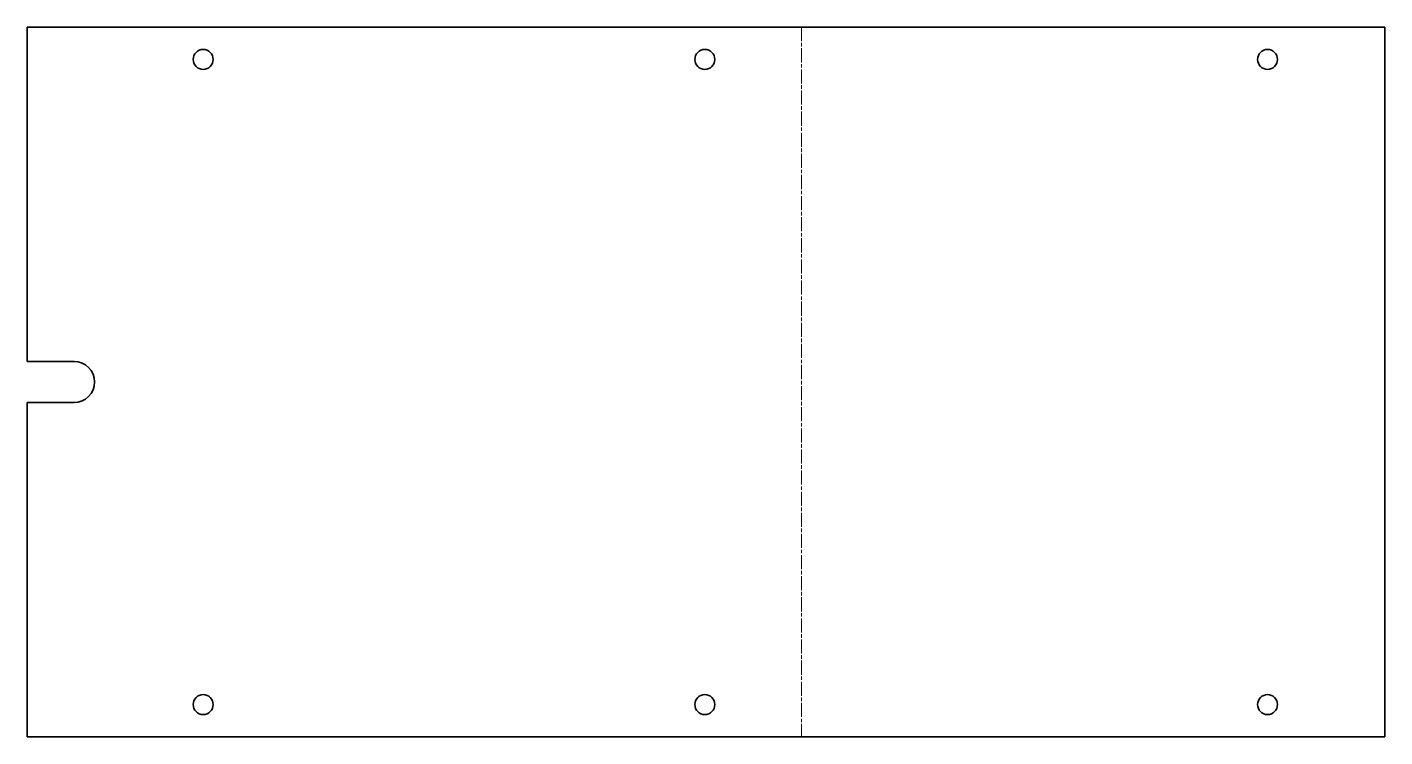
# Model space of a CAD drawing. Header units: millimetres. Extents: x 0 to 231, y 0 to 121.
import ezdxf

# ---------------------------------------------------------------- set-up
doc = ezdxf.new("R2010")
doc.units = ezdxf.units.MM
doc.linetypes.add('Chain', pattern=[13.68, 9.12, -1.14, 2.28, -1.14])
doc.layers.add('SIMUMAK Bend Centerline (ISO)', color=7, linetype='Chain', lineweight=9)
doc.layers.add('SIMUMAK Visible (ISO)', color=7, linetype='Continuous', lineweight=35)

# ---------------------------------------------------------------- blocks, each defined once
blk = doc.blocks.new('tapa caja joystick_Sheet_VIEW1')
at = {"layer": 'SIMUMAK Bend Centerline (ISO)', "ltscale": 0.263158}
blk.add_line((16.25, 60.5), (16.25, -60.5), dxfattribs=at)
at = {"layer": 'SIMUMAK Visible (ISO)'}
for p, q in [((115.7, 60.5), (-115.7, 60.5)), ((-115.7, 60.5), (-115.7, 3.5)), ((115.7, 60.5), (115.7, -60.5)), ((-115.7, 3.5), (-107.7, 3.5)), ((-115.7, -3.5), (-115.7, -60.5)), ((-107.7, -3.5), (-115.7, -3.5)), ((-115.7, -60.5), (115.7, -60.5))]:
    blk.add_line(p, q, dxfattribs=at)
for centre in [(-85.7, 55), (-0.2, 55), (95.7, 55), (-85.7, -55), (-0.2, -55), (95.7, -55)]:
    blk.add_circle(centre, 1.7, dxfattribs=at)
at = {"layer": 'SIMUMAK Visible (ISO)', "extrusion": (0, 0, -1)}
blk.add_arc((107.7, 0), 3.5, 90, 270, dxfattribs=at)

msp = doc.modelspace()

# ---------------------------------------------------------------- block references
msp.add_blockref('tapa caja joystick_Sheet_VIEW1', (115.7, 60.5))

doc.saveas('drawing.dxf')
